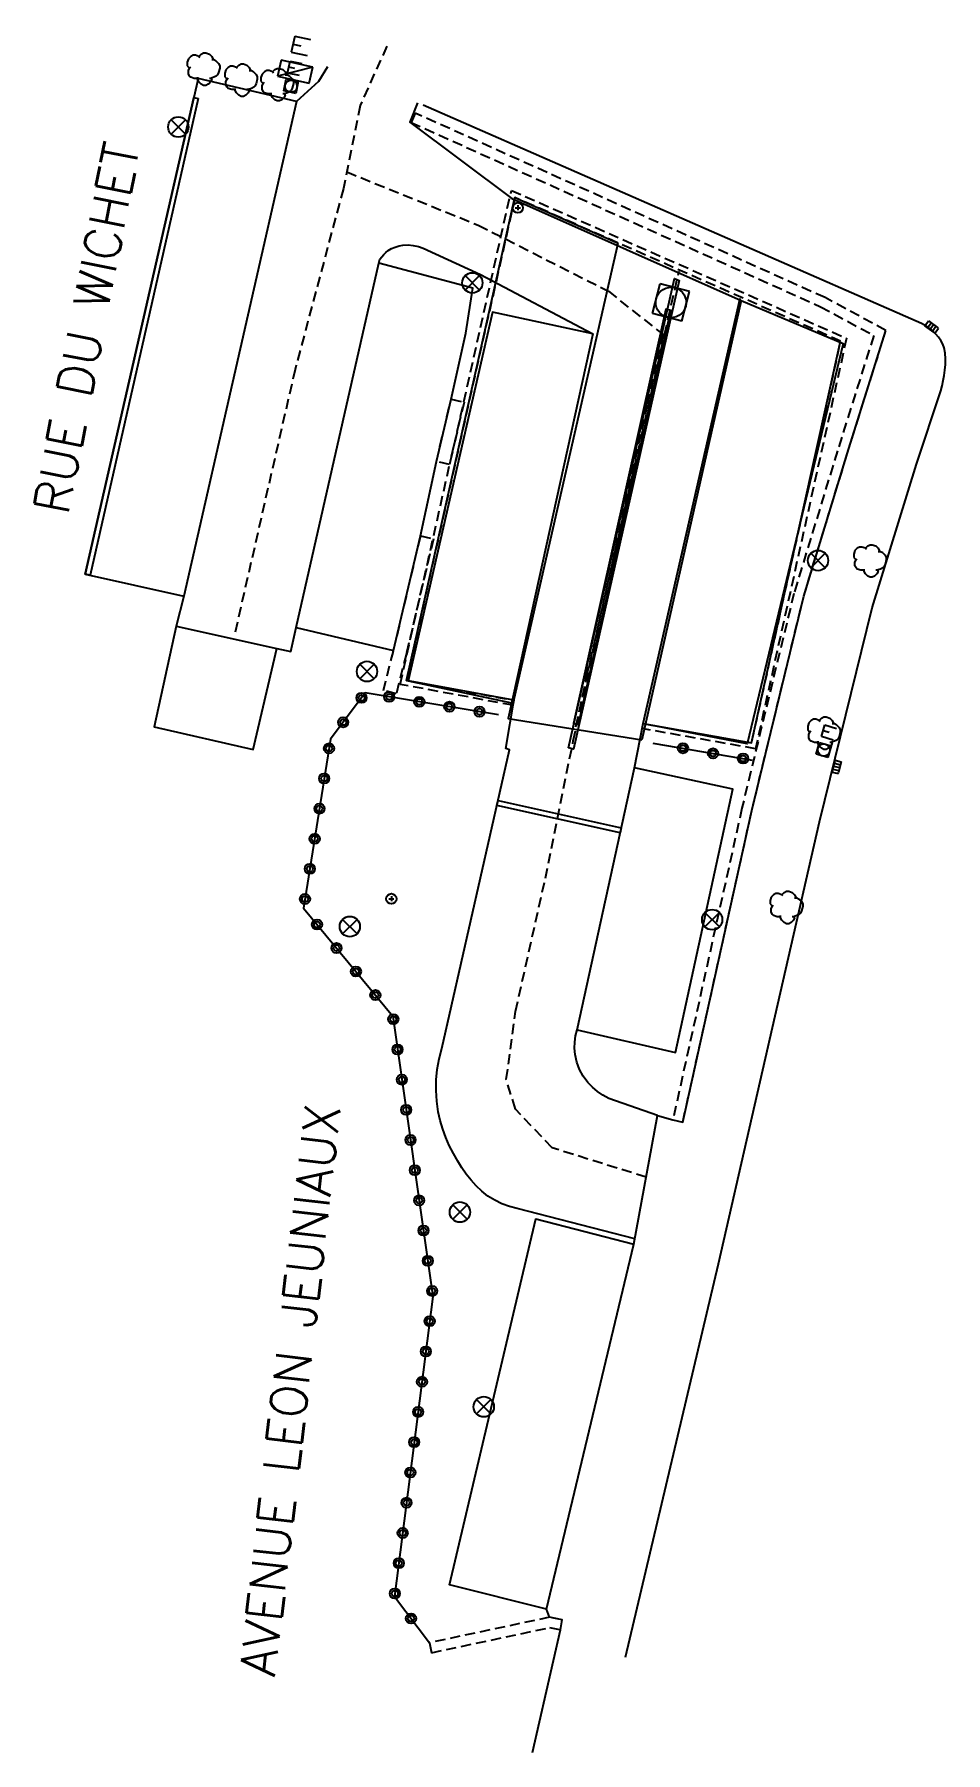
# Model space of a CAD drawing. Header units: millimetres. Extents: x 145999 to 146961, y 142040 to 143000.
# Drawn here: x 146810.2 to 146855, y 142681 to 142765.5 of the extents above; entities that cross this region are included whole.
import ezdxf
from ezdxf.enums import TextEntityAlignment as Align

# ---------------------------------------------------------------- set-up
doc = ezdxf.new("R2010")
doc.units = ezdxf.units.MM
doc.linetypes.add('DASHED', pattern=[0.75, 0.5, -0.25])
doc.layers.get('0').update_dxf_attribs({"linetype": 'CONTINUOUS'})
for name, color, linetype in [('W0001', 6, 'DASHED'), ('W0004', 5, 'CONTINUOUS'), ('W0006', 2, 'CONTINUOUS'), ('W0008', 7, 'CONTINUOUS'), ('W0014', 7, 'CONTINUOUS'), ('W0112', 1, 'DASHED'), ('W0300', 7, 'CONTINUOUS'), ('W0322', 7, 'CONTINUOUS'), ('W0400', 7, 'CONTINUOUS'), ('W0410', 7, 'CONTINUOUS'), ('W0420', 7, 'CONTINUOUS'), ('W0430', 7, 'CONTINUOUS'), ('W0469', 7, 'CONTINUOUS'), ('W0856', 7, 'CONTINUOUS'), ('W0989', 7, 'CONTINUOUS')]:
    doc.layers.add(name, color=color, linetype=linetype)
doc.styles.get("Standard").update_dxf_attribs({"font": 'romans.shx', "width": 0.85})

# ---------------------------------------------------------------- blocks, each defined once
blk = doc.blocks.new('T400')
for p, q in [((-0.15, 0.3), (0.15, 0.3)), ((-0.15, -0.25), (-0.15, 0.3)), ((-0.15, 0.15), (0.15, 0.15)), ((-0.15, 0), (0.15, 0)), ((0.15, 0.3), (0.15, -0.25)), ((-0.15, -0.15), (0.15, -0.15)), ((-0.15, -0.25), (-0.15, -0.3)), ((-0.15, -0.3), (0.15, -0.3)), ((0.15, -0.3), (0.15, -0.25))]:
    blk.add_line(p, q)
blk = doc.blocks.new('T410')
for p, q in [((-0.3, 1.2), (0.3, 1.2)), ((-0.3, 0.6), (-0.3, 1.2)), ((0, 0.9), (-0.3, 0.9)), ((0.3, 0.6), (-0.3, 0.6)), ((-0.3, 0.3), (0.3, 0.3)), ((-0.3, -0.3), (-0.3, 0.3)), ((0.3, 0.3), (0.3, -0.3)), ((0.3, -0.3), (-0.3, -0.3))]:
    blk.add_line(p, q)
blk.add_ellipse((0, 0), major_axis=(-0.212, 0.212), ratio=1, start_param=3.926991, end_param=10.210176)
blk = doc.blocks.new('T469')
at = {"color": 0, "linetype": 'Continuous', "flags": 128}
for points in [[(-0.354, 0.354), (0.354, -0.354)], [(-0.354, -0.354), (0.354, 0.354)]]:
    blk.add_lwpolyline(points, dxfattribs=at)
at = {"color": 0, "linetype": 'Continuous'}
blk.add_circle((0, 0), 0.5, dxfattribs=at)
blk = doc.blocks.new('T300')
for p, q in [((-0.8, 0.514), (-0.857, 0.343)), ((-0.857, 0.343), (-0.857, 0.171)), ((-0.857, 0.171), (-0.743, 0.057)), ((-0.686, 0.629), (-0.8, 0.514)), ((-0.8, -0.057), (-0.743, 0.057)), ((-0.743, 0.057), (-0.686, 0.114)), ((-0.571, 0.686), (-0.686, 0.629)), ((-0.457, 0.686), (-0.571, 0.686)), ((-0.286, 0.629), (-0.457, 0.686)), ((-0.286, 0.629), (-0.171, 0.743)), ((-0.229, 0.571), (-0.286, 0.629)), ((-0.171, 0.743), (-0.057, 0.8)), ((-0.057, 0.8), (0.057, 0.8)), ((0.057, 0.8), (0.229, 0.743)), ((0.229, 0.743), (0.343, 0.629)), ((0.343, 0.629), (0.4, 0.514)), ((0.457, 0.457), (0.343, 0.457)), ((0.4, 0.514), (0.4, 0.457)), ((0.571, 0.4), (0.457, 0.457)), ((0.571, 0.4), (0.686, 0.286)), ((0.686, 0.286), (0.743, 0.171)), ((0.743, 0.057), (0.686, -0.171)), ((0.743, 0.171), (0.743, 0.057)), ((-0.8, -0.171), (-0.8, -0.057)), ((-0.8, -0.229), (-0.8, -0.171)), ((-0.743, -0.343), (-0.8, -0.229)), ((-0.686, -0.4), (-0.743, -0.343)), ((-0.514, -0.457), (-0.686, -0.4)), ((-0.4, -0.457), (-0.514, -0.457)), ((-0.4, -0.457), (-0.343, -0.457)), ((-0.343, -0.457), (-0.343, -0.4)), ((-0.343, -0.514), (-0.343, -0.457)), ((-0.286, -0.629), (-0.343, -0.514)), ((-0.171, -0.743), (-0.286, -0.629)), ((-0.057, -0.8), (-0.171, -0.743)), ((0.057, -0.8), (-0.057, -0.8)), ((0.171, -0.743), (0.057, -0.8)), ((0.229, -0.686), (0.171, -0.743)), ((0.286, -0.457), (0.229, -0.457)), ((0.286, -0.629), (0.229, -0.686)), ((0.457, -0.4), (0.286, -0.457)), ((0.343, -0.514), (0.286, -0.629)), ((0.343, -0.514), (0.343, -0.457)), ((0.571, -0.343), (0.457, -0.4)), ((0.629, -0.286), (0.571, -0.343)), ((0.686, -0.171), (0.629, -0.286))]:
    blk.add_line(p, q)
blk = doc.blocks.new('T856')
for p, q in [((-0.125, 0), (0.125, 0)), ((0, 0.125), (0, -0.125))]:
    blk.add_line(p, q)
blk.add_ellipse((0, 0), major_axis=(-0.177, 0.177), ratio=1, start_param=3.926991, end_param=10.210176)
blk = doc.blocks.new('T420')
for p, q in [((0.75, 0.75), (-0.75, 0.75)), ((-0.75, 0.75), (-0.75, -0.75)), ((0.75, 0.75), (0.75, -0.75)), ((0.75, -0.75), (-0.75, -0.75))]:
    blk.add_line(p, q)
blk.add_ellipse((0, 0), major_axis=(-0.53, 0.53), ratio=1, start_param=3.926991, end_param=10.210176)
blk = doc.blocks.new('t430')
at = {"flags": 128}
for points in [[(-0.4, 2.1), (0.4, 2.1)], [(-0.4, 2.1), (-0.4, 1.3)], [(-0.4, 1.7), (0, 1.7)], [(-0.4, 1.3), (0.4, 1.3)], [(0.8, 0.8), (-0.8, 0.8)], [(-0.8, 0.8), (-0.8, 0)], [(0.8, 0.8), (-0.8, 0)], [(-0.8, 0), (0.8, 0)], [(0.8, 0), (0.8, 0.8)]]:
    blk.add_lwpolyline(points, dxfattribs=at)
blk = doc.blocks.new('t322o')
at = {"color": 0, "linetype": 'Continuous'}
for radius in [0.25, 0.15]:
    blk.add_circle((0, 0), radius, dxfattribs=at)

msp = doc.modelspace()

# ---------------------------------------------------------------- linework, layer by layer
at = {"layer": 'W0001'}
for points in [[(146827.508, 142764.962), (146826.19, 142762.047), (146825.367, 142757.964), (146822.992, 142749.066), (146819.987, 142735.921)], [(146825.531, 142758.778), (146832.006, 142756.16), (146838.406, 142752.91), (146841.1, 142750.774), (146840.331, 142747.333), (146836.769, 142731.383)], [(146840.262, 142709.341), (146835.644, 142710.781), (146833.831, 142712.692), (146833.382, 142714.15), (146833.844, 142717.494), (146835.305, 142724.042), (146836.678, 142730.796), (146837.336, 142733.949), (146841.884, 142753.903)]]:
    msp.add_lwpolyline(points, dxfattribs=at)
at = {"layer": 'W0004'}
for points in [[(146818.226, 142762.383), (146812.909, 142738.939), (146812.658, 142738.996), (146818.013, 142762.431)], [(146836.442, 142730.451), (146841.658, 142753.539), (146841.894, 142753.443), (146836.686, 142730.396)], [(146836.934, 142731.596), (146841.483, 142751.967), (146841.239, 142752.022), (146836.69, 142731.65)], [(146838.986, 142726.269), (146832.918, 142727.615), (146832.975, 142727.86), (146839.04, 142726.513)]]:
    msp.add_lwpolyline(points, close=True, dxfattribs=at)
at = {"layer": 'W0006'}
for points in [[(146823.055, 142762.24), (146818.227, 142763.366), (146812.658, 142738.996), (146817.51, 142737.907)], [(146833.767, 142732.791), (146833.757, 142732.793), (146828.466, 142733.771), (146833.811, 142757.519), (146838.885, 142755.276)], [(146823.045, 142736.369), (146827.835, 142735.241), (146829.166, 142740.877), (146829.949, 142744.542), (146830.669, 142747.607), (146831.398, 142750.854), (146831.737, 142753.068), (146827.118, 142754.297)], [(146837.641, 142750.809), (146832.703, 142751.887), (146828.553, 142733.744), (146833.634, 142732.665)], [(146844.945, 142752.448), (146849.964, 142750.34), (146845.23, 142730.652), (146840.227, 142731.612)], [(146840.118, 142731.647), (146845.452, 142730.7), (146849.834, 142750.45)], [(146817.142, 142736.439), (146816.054, 142731.486), (146820.935, 142730.367), (146822.089, 142735.338)], [(146836.868, 142716.59), (146841.701, 142715.475), (146844.529, 142728.421), (146839.683, 142729.478)], [(146835.356, 142688.095), (146830.581, 142689.297), (146834.843, 142707.291), (146839.659, 142706.05)]]:
    msp.add_lwpolyline(points, dxfattribs=at)
at = {"layer": 'W0008'}
for points in [[(146824.584, 142763.946), (146824.144, 142763.221), (146823.055, 142762.24), (146817.51, 142737.907), (146817.142, 142736.439), (146822.089, 142735.338), (146822.783, 142735.192), (146823.045, 142736.369), (146827.118, 142754.297), (146827.168, 142754.484), (146827.254, 142754.605), (146827.351, 142754.716), (146827.458, 142754.818), (146827.575, 142754.909), (146827.743, 142755.006), (146827.921, 142755.083), (146828.107, 142755.138), (146828.298, 142755.171), (146828.554, 142755.187), (146828.809, 142755.167), (146829.059, 142755.111), (146829.298, 142755.02), (146832.118, 142753.739), (146837.641, 142750.809), (146833.74, 142733.077), (146833.482, 142731.905), (146840.055, 142730.851)], [(146829.015, 142762.179), (146828.645, 142761.226), (146833.648, 142757.463), (146844.945, 142752.448), (146840.055, 142730.851)], [(146839.241, 142685.727), (146843.827, 142705.071), (146848.793, 142726.823), (146851.39, 142737.345), (146853.57, 142744.398), (146854.757, 142748.015), (146854.825, 142748.265), (146854.88, 142748.518), (146854.922, 142748.773), (146854.952, 142749.03), (146854.99, 142749.304), (146855, 142749.581), (146854.98, 142749.857), (146854.931, 142750.13), (146854.853, 142750.313), (146854.757, 142750.488), (146854.644, 142750.652), (146854.515, 142750.804), (146854.306, 142751.008), (146854.071, 142751.182), (146853.816, 142751.324), (146853.545, 142751.431), (146829.295, 142762.068)], [(146839.708, 142706.314), (146833.921, 142707.8), (146833.54, 142707.901), (146833.17, 142708.037), (146832.815, 142708.208), (146832.477, 142708.411), (146832.182, 142708.652), (146831.905, 142708.913), (146831.648, 142709.193), (146831.411, 142709.491), (146831.195, 142709.805), (146831.003, 142710.133), (146830.78, 142710.509), (146830.58, 142710.898), (146830.405, 142711.298), (146830.256, 142711.709), (146830.132, 142712.128), (146830.034, 142712.554), (146829.959, 142713.073), (146829.926, 142713.597), (146829.934, 142714.121), (146829.983, 142714.643), (146830.073, 142715.16), (146830.205, 142715.668), (146833.544, 142730.354), (146833.365, 142730.424), (146833.776, 142732.844), (146838.885, 142755.276)], [(146840.818, 142712.371), (146838.421, 142713.217), (146838.133, 142713.367), (146837.864, 142713.549), (146837.617, 142713.76), (146837.396, 142713.998), (146837.171, 142714.306), (146836.991, 142714.641), (146836.857, 142714.998), (146836.773, 142715.37), (146836.745, 142715.677), (146836.752, 142715.985), (146836.793, 142716.291), (146836.868, 142716.59), (146839.683, 142729.478), (146840.118, 142731.647), (146844.892, 142752.565)]]:
    msp.add_lwpolyline(points, dxfattribs=at)
at = {"layer": 'W0014'}
msp.add_lwpolyline([(146834.67, 142681.04), (146836.043, 142687.085), (146836.138, 142687.576), (146835.506, 142687.699), (146835.356, 142688.095), (146839.659, 142706.05), (146840.818, 142712.371), (146841.578, 142712.156), (146842.066, 142712.047), (146845.463, 142727.372), (146848.018, 142737.918), (146850.156, 142744.919), (146852.062, 142750.982)], dxfattribs=at)
at = {"layer": 'W0112'}
for points in [[(146842.066, 142712.047), (146845.463, 142727.372), (146848.018, 142737.918), (146850.156, 142744.919), (146852.062, 142750.982), (146849.065, 142752.595), (146828.901, 142761.67), (146828.696, 142761.214), (146848.844, 142752.146), (146851.461, 142750.737), (146849.678, 142745.067), (146847.535, 142738.05), (146844.975, 142727.485), (146841.578, 142712.156)], [(146840.118, 142731.647), (146845.452, 142730.7), (146849.834, 142750.45), (146833.811, 142757.519), (146828.466, 142733.771), (146833.757, 142732.793), (146833.712, 142732.547), (146828.165, 142733.572), (146833.633, 142757.871), (146850.123, 142750.596), (146845.644, 142730.412), (146840.075, 142731.401)], [(146829.949, 142744.542), (146830.669, 142747.607), (146831.302, 142747.458), (146830.582, 142744.393)], [(146827.338, 142733.271), (146827.835, 142735.241), (146829.166, 142740.877), (146829.799, 142740.727), (146828.466, 142735.087), (146827.969, 142733.112)], [(146836.138, 142687.576), (146835.506, 142687.699), (146829.597, 142686.44), (146829.701, 142685.951), (146835.51, 142687.188), (146836.043, 142687.085)]]:
    msp.add_lwpolyline(points, close=True, dxfattribs=at)
at = {"layer": 'W0322'}
for points in [[(146833.001, 142732.08), (146826.445, 142733.156), (146824.734, 142730.878), (146823.41, 142722.567), (146827.8, 142717.258), (146829.772, 142703.478), (146827.884, 142688.716), (146829.597, 142686.44)], [(146840.597, 142730.687), (146845.483, 142729.852)]]:
    msp.add_lwpolyline(points, dxfattribs=at)

# ---------------------------------------------------------------- block references
at = {"layer": 'W0300'}
for p in [(146818.544, 142763.83), (146820.389, 142763.288), (146822.165, 142763.071), (146851.335, 142739.642), (146849.068, 142731.175), (146847.223, 142722.604)]:
    msp.add_blockref('T300', p, dxfattribs=at)
at = {"layer": 'W0322'}
for p, rotation in [((146826.262, 142732.912), 233.0842673264951), ((146827.624, 142732.962), 170.6816680963653), ((146829.104, 142732.72), 170.6816680963653), ((146830.584, 142732.477), 170.6816680963653), ((146832.065, 142732.234), 170.6816680963653), ((146825.361, 142731.712), 233.0842673264951), ((146824.662, 142730.427), 260.9491326357887), ((146842.076, 142730.434), 350.3079659417994), ((146843.554, 142730.181), 350.3079659417994), ((146845.033, 142729.929), 350.3079659417994), ((146824.426, 142728.946), 260.9491326357887), ((146824.19, 142727.465), 260.9491326357887), ((146823.954, 142725.983), 260.9491326357887), ((146823.718, 142724.502), 260.9491326357887), ((146823.482, 142723.021), 260.9491326357887), ((146824.073, 142721.765), 309.5888344444962), ((146825.029, 142720.609), 309.5888344444962), ((146825.985, 142719.453), 309.5888344444962), ((146826.941, 142718.297), 309.5888344444962), ((146827.822, 142717.108), 278.1417651071492), ((146828.034, 142715.623), 278.1417651071492), ((146828.247, 142714.138), 278.1417651071492), ((146828.459, 142712.653), 278.1417651071492), ((146828.672, 142711.169), 278.1417651071492), ((146828.884, 142709.684), 278.1417651071492), ((146829.096, 142708.199), 278.1417651071492), ((146829.309, 142706.714), 278.1417651071492), ((146829.521, 142705.229), 278.1417651071492), ((146829.734, 142703.744), 278.1417651071492), ((146829.616, 142702.257), 262.7108145574589), ((146829.425, 142700.769), 262.7108145574589), ((146829.235, 142699.281), 262.7108145574589), ((146829.045, 142697.793), 262.7108145574589), ((146828.854, 142696.305), 262.7108145574589), ((146828.664, 142694.817), 262.7108145574589), ((146828.474, 142693.33), 262.7108145574589), ((146828.283, 142691.842), 262.7108145574589), ((146828.093, 142690.354), 262.7108145574589), ((146827.903, 142688.866), 262.7108145574589), ((146828.695, 142687.638), 306.9648868415635)]:
    msp.add_blockref('t322o', p, dxfattribs=dict(at, rotation=rotation))
at = {"layer": 'W0400'}
for p, rotation in [((146854.313, 142751.151), 54.14730597052621), ((146849.639, 142729.518), 345.8937697101195)]:
    msp.add_blockref('T400', p, dxfattribs=dict(at, rotation=rotation))
at = {"layer": 'W0410'}
for p, rotation in [((146822.791, 142762.99), 348.1341081044921), ((146849.001, 142730.35), 343.1942168530626)]:
    msp.add_blockref('T410', p, dxfattribs=dict(at, rotation=rotation))
at = {"layer": 'W0420', "rotation": 255.4889506593299}
msp.add_blockref('T420', (146841.485, 142752.355), dxfattribs=at)
at = {"layer": 'W0430', "rotation": 347.5612455632025}
msp.add_blockref('t430', (146822.91, 142763.319), dxfattribs=at)
at = {"layer": 'W0469'}
for p in [(146817.248, 142760.987), (146831.714, 142753.322), (146848.721, 142739.667), (146826.529, 142734.21), (146843.512, 142722.004), (146825.685, 142721.664), (146831.101, 142707.625), (146832.273, 142698.051)]:
    msp.add_blockref('T469', p, dxfattribs=at)
at = {"layer": 'W0856'}
for p in [(146833.952, 142757.016), (146827.727, 142723.033)]:
    msp.add_blockref('T856', p, dxfattribs=at)

# ---------------------------------------------------------------- texts
at = {"layer": 'W0989'}
for s, rotation, p in [('RUE DU WICHET', 79.00071, (146810.964, 142742.017)), ('AVENUE LEON JEUNIAUX', 83.41548, (146821.123, 142684.835))]:
    msp.add_text(s, height=1.75, rotation=rotation, dxfattribs=at).set_placement(p, align=Align.MIDDLE_LEFT)

doc.saveas('drawing.dxf')
